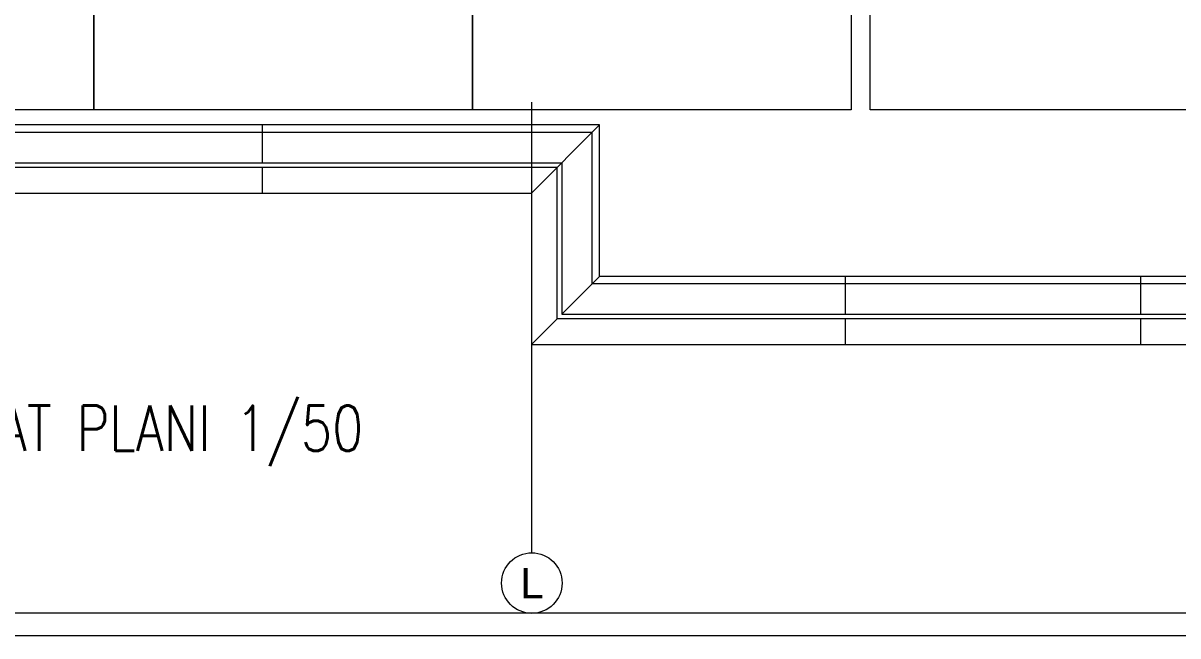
# Model space of a CAD drawing. Extents: x -3709 to 34975, y -230 to 8245.
# Drawn here: x 32083 to 32845, y 0 to 405 of the extents above; entities that cross this region are included whole.
import ezdxf
from ezdxf.enums import TextEntityAlignment as Align

# ---------------------------------------------------------------- set-up
doc = ezdxf.new("R2010")
doc.units = 0
doc.linetypes.add('HIDDEN', pattern=[0.375, 0.25, -0.125])
doc.layers.get('0').update_dxf_attribs({"color": 9, "lineweight": 9})
for name, color, linetype, lineweight in [('06A', 9, 'Continuous', 9), ('06D', 9, 'Continuous', 9), ('15', 9, 'Continuous', 9), ('24', 9, 'Continuous', 9), ('40A', 9, 'Continuous', 9), ('E-YAZI', 7, 'Continuous', 30)]:
    doc.layers.add(name, color=color, linetype=linetype, lineweight=lineweight)
doc.styles.add('Arial', font='arial.ttf', dxfattribs={"height": 2.5})
doc.styles.add('E-YAZI', font='txttw.shx')

# ---------------------------------------------------------------- blocks, each defined once
blk = doc.blocks.new('0_aks')
at = {"linetype": 'Continuous'}
blk.add_circle((0, 0), 2, dxfattribs=at)
at = {"style": 'Arial'}
blk.add_attdef('AKS', text='', height=2, dxfattribs=at).set_placement((0, 0), align=Align.MIDDLE_CENTER)
blk = doc.blocks.new('p-aks_vw')
at = {"layer": '24', "ltscale": 2}
blk.add_lwpolyline([(4040, 40), (4040, -257.5)], dxfattribs=at)
at = {"layer": '24', "xscale": 10, "yscale": 10, "zscale": 10}
blk.add_blockref('0_aks', (4040.29, -277.5), dxfattribs=at).add_auto_attribs({'AKS': 'L'})

msp = doc.modelspace()

# ---------------------------------------------------------------- linework, layer by layer
at = {"layer": '06A'}
for points in [[(33938.33, 4012.4), (32418.33, 4012.4), (32418.33, 3907.4), (32435.33, 3907.4), (32435.33, 3995.4), (33943.33, 3995.4), (33943.33, 209.4), (32435.33, 209.4), (32435.33, 309.4), (31675.33, 309.4), (31675.33, 292.4), (32418.33, 292.4), (32418.33, 192.4), (33938.33, 192.4)], [(33910.33, 237.4), (32463.33, 237.4), (32463.33, 337.4), (31675.33, 337.4), (31675.33, 312.4), (32438.33, 312.4), (32438.33, 212.4), (33940.33, 212.4), (33940.33, 3992.4), (32438.33, 3992.4), (32438.33, 3907.4), (32463.33, 3907.4), (32463.33, 3967.4), (33910.33, 3967.4)], [(32240.79, 312.4), (32240.79, 337.4)], [(32418.33, 292.4), (32463.33, 337.4)], [(32240.79, 292.4), (32240.79, 309.4)], [(32438.33, 312.4), (32438.33, 212.4), (33938.33, 212.4)], [(32438.33, 212.4), (32463.33, 237.4)], [(32625.79, 212.4), (32625.79, 237.4)], [(32820.79, 212.4), (32820.79, 237.4)], [(32418.33, 192.4), (32435.33, 209.4)], [(32625.79, 192.4), (32625.79, 209.45)], [(32820.79, 192.4), (32820.79, 209.45)]]:
    msp.add_lwpolyline(points, dxfattribs=at)
at = {"layer": '06D', "linetype": 'HIDDEN'}
for points in [[(33910.33, 3972.4), (33915.33, 3972.4), (33915.33, 232.4), (32458.33, 232.4), (32458.33, 332.4), (31675.33, 332.4)], [(31675.33, 312.4), (32438.33, 312.4), (32438.33, 212.4), (33910.33, 212.4)]]:
    msp.add_lwpolyline(points, dxfattribs=at)
at = {"layer": '06D'}
for points in [[(31879.39, 847.4), (32129.39, 847.4), (32129.39, 347.4), (31879.39, 347.4)], [(32129.39, 847.4), (32379.39, 847.4), (32379.39, 347.4), (32129.39, 347.4)], [(32379.39, 847.4), (32629.39, 847.4), (32629.39, 347.4), (32379.39, 347.4)], [(32641.93, 847.4), (32891.93, 847.4), (32891.93, 347.4), (32641.93, 347.4)]]:
    msp.add_lwpolyline(points, close=True, dxfattribs=at)
at = {"layer": '15'}
msp.add_lwpolyline([(32435.33, 3907.4), (32435.33, 3995.4), (33943.33, 3995.4), (33943.33, 209.4), (32435.33, 209.4), (32435.33, 309.4), (31675.33, 309.4), (31675.33, 312.4), (32438.33, 312.4), (32438.33, 212.4), (33940.33, 212.4), (33940.33, 3992.4), (32438.33, 3992.4), (32438.33, 3907.4)], close=True, dxfattribs=at)
at = {"layer": '40A'}
for points in [[(34975, 0), (27980, 0), (27980, 4205), (34975, 4205)], [(28060, 4190), (34435.06, 4190), (34435.06, 15), (28060, 15)]]:
    msp.add_lwpolyline(points, close=True, dxfattribs=at)

# ---------------------------------------------------------------- block references
at = {"layer": '24'}
msp.add_blockref('p-aks_vw', (28378.33, 312.4), dxfattribs=at)

# ---------------------------------------------------------------- texts
at = {"layer": 'E-YAZI', "color": 4, "style": 'E-YAZI', "width": 0.8}
msp.add_text('ÇATI KATI YANGIN SİSTEMİ TESİSAT PLANI 1/50', height=30, dxfattribs=at).set_placement((31555.41, 122.14))

doc.saveas('drawing.dxf')
